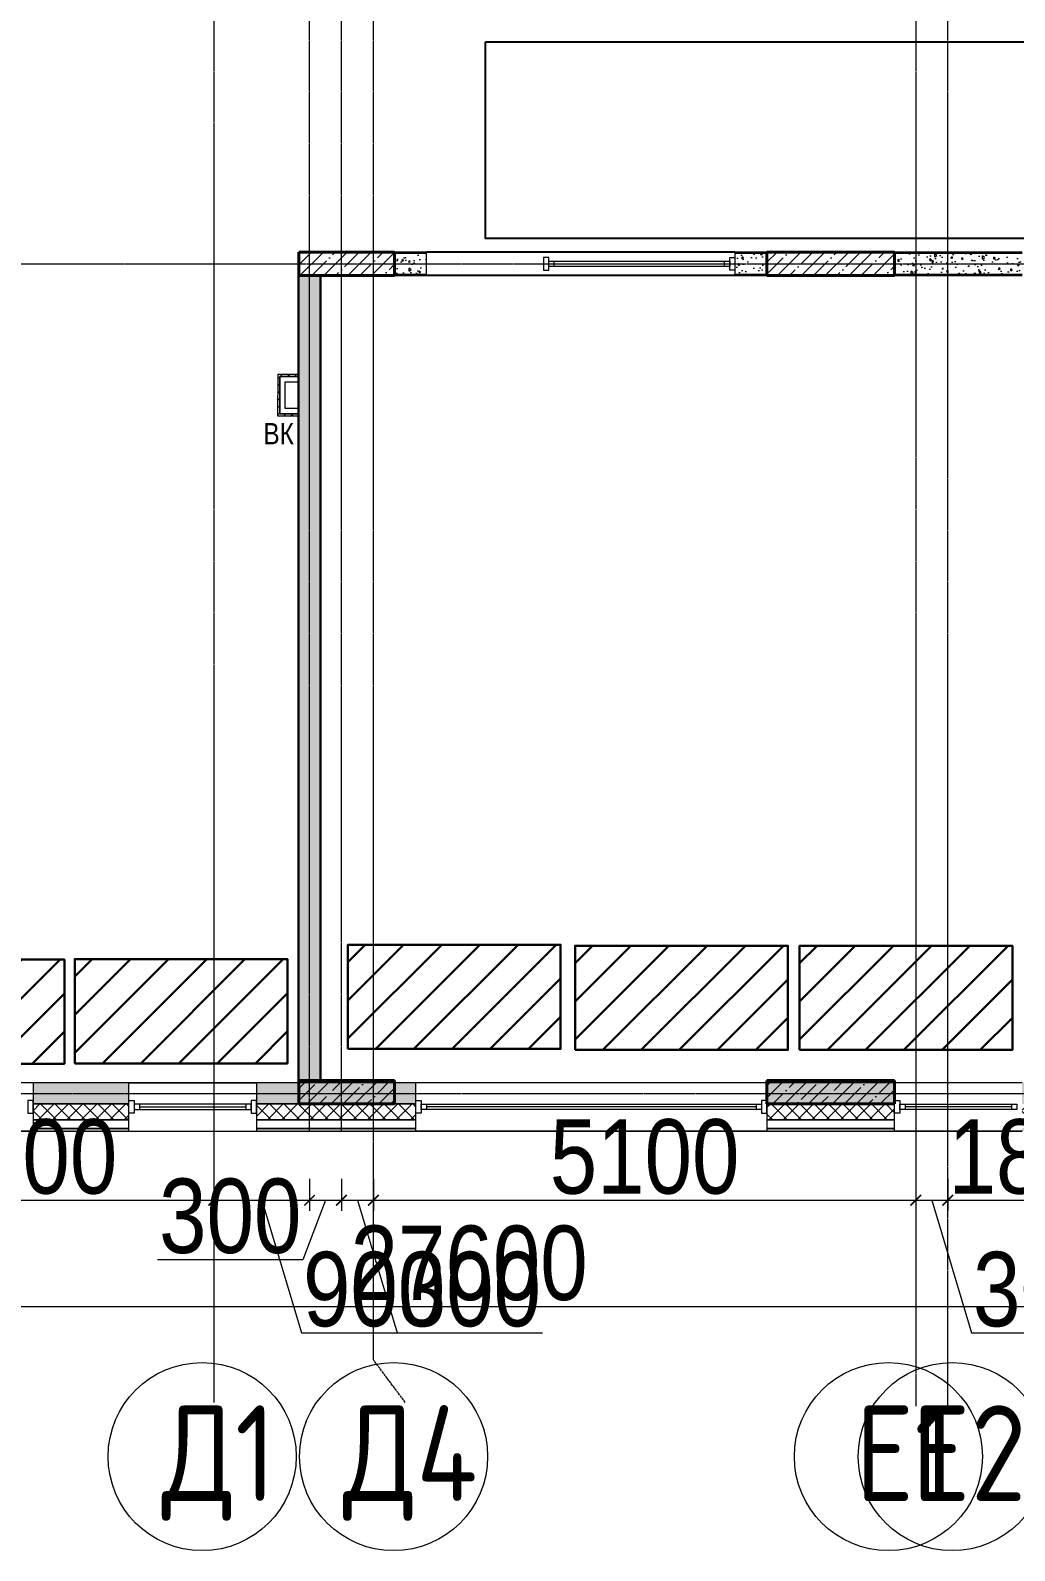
# Model space of a CAD drawing. Header units: millimetres. Extents: x -231292 to 573618, y -153144 to 564035.
# Drawn here: x 18558 to 27812, y -153144 to -138852 of the extents above; entities that cross this region are included whole.
import ezdxf
from ezdxf.enums import TextEntityAlignment as Align

# ---------------------------------------------------------------- set-up
doc = ezdxf.new("R2010")
doc.units = ezdxf.units.MM
doc.linetypes.add('CENTER2', pattern=[28.575, 19.05, -3.175, 3.175, -3.175])
doc.linetypes.add('HIDDEN2', pattern=[4.7625, 3.175, -1.5875])
doc.layers.get('0').update_dxf_attribs({"color": 250})
doc.layers.get('Defpoints').update_dxf_attribs({"color": 250})
for name, color, linetype, lineweight in [('10.3) строит. леса', 20, 'Continuous', 30), ('A-Wall_Материал_Газоблок_Контур', 250, 'Continuous', 0), ('АР_Колонны', 250, 'Continuous', 35), ('АР_Окна', 250, 'Continuous', 5), ('АР_Стены ГКЛ', 250, 'Continuous', 15), ('АР_Стены ЖБ', 250, 'Continuous', 35), ('АР_Стены ПЕНОблок', 250, 'Continuous', 20), ('АР_Тонкая', 250, 'Continuous', 5), ('АР_Утеплитель', 250, 'Continuous', 0), ('АР_Штриховка', 250, 'Continuous', 0), ('ВК_Шахты', 5, 'Continuous', 9), ('РД_Оси_100', 250, 'Continuous', 0), ('РД_Оси_размер', 250, 'Continuous', 0), ('РД_проем_инж перемыч_фахверк', 250, 'Continuous', 18)]:
    doc.layers.add(name, color=color, linetype=linetype, lineweight=lineweight)
doc.layers.add('РД_Витраж_вн', color=250, linetype='Continuous')
doc.layers.add('РД_Проем', color=250, linetype='Continuous', lineweight=0, plot=False)
doc.styles.add('style1', font='ARIALN.TTF')
doc.styles.add('ккк', font='isocpeur.ttf', dxfattribs={"width": 0.85, "oblique": 15})
doc.dimstyles.new('Dim100_ареал', dxfattribs={"dimscale": 100, "dimtxt": 2.5, "dimasz": 1, "dimexe": 1, "dimexo": 1, "dimgap": 0.5, "dimtad": 1, "dimzin": 12, "dimdsep": 46, "dimtxsty": 'style1', "dimblk": 'ARCHTICK', "dimcen": 1, "dimdle": 1, "dimclrd": 256, "dimclre": 256, "dimaunit": 1, "dimadec": 0, "dimazin": 3, "dimtfac": 1, "dimtmove": 1, "dimatfit": 3, "dimldrblk": 'OPEN30', "dimfxl": 2, "dimfxlon": 1, "dimtolj": 1, "dimtzin": 0, "dimlwd": 9, "dimlwe": 9, "dimarcsym": 0})
pattern_1 = [(45, (8883.46, -162345.28), (-112.2532, 112.2532), []), (45, (8995.71, -162345.28), (-112.2532, 112.2532), [198.4375, -39.6875, 0, -39.6875])]
pattern_2 = [(45, (8883.46, -162345.283), (-33.67596, 33.67596), [])]

# ---------------------------------------------------------------- blocks, each defined once
blk = doc.blocks.new('A-iden')
at = {"linetype": 'Continuous', "lineweight": 5}
blk.add_circle((-0.729, -4.063), 5.894, dxfattribs=at)
at = {"color": 0, "linetype": 'Continuous', "lineweight": 20, "style": 'ккк', "width": 0.85}
blk.add_attdef('ID', text='', height=6, dxfattribs=at).set_placement((0.314, -3.853), align=Align.MIDDLE_CENTER)
blk = doc.blocks.new('_ArchTick')
at = {"color": 0, "linetype": 'ByBlock', "const_width": 0.15}
blk.add_lwpolyline([(-0.5, -0.5), (0.5, 0.5)], dxfattribs=at)
blk = doc.blocks.new('*D157')
at = {"layer": 'Defpoints', "color": 0, "transparency": 16777216}
for p in [(1203453, 135908), (1207053, 135908), (1207053, 134908)]:
    blk.add_point(p, dxfattribs=at)
at = {"layer": 'РД_Оси_размер', "lineweight": 9, "transparency": 16777216}
for p, q in [((1203453, 135108), (1203453, 134808)), ((1207053, 135108), (1207053, 134808)), ((1203353, 134908), (1207153, 134908))]:
    blk.add_line(p, q, dxfattribs=at)
at = {"layer": 'РД_Оси_размер', "lineweight": 9, "transparency": 16777216, "xscale": 100, "yscale": 100, "zscale": 100, "rotation": 180}
blk.add_blockref('_ArchTick', (1203453, 134908), dxfattribs=at)
at = {"layer": 'РД_Оси_размер', "lineweight": 9, "transparency": 16777216, "xscale": 100, "yscale": 100, "zscale": 100}
blk.add_blockref('_ArchTick', (1207053, 134908), dxfattribs=at)
at = {"layer": 'РД_Оси_размер', "color": 0, "transparency": 16777216, "insert": (1205253, 135315), "char_height": 700, "attachment_point": 5, "style": 'style1'}
blk.add_mtext('\\A1;3600', dxfattribs=at)
blk = doc.blocks.new('_Open30')
at = {"color": 0, "linetype": 'ByBlock', "lineweight": -2}
for p, q in [((-1, 0.27), (0, 0)), ((0, 0), (-1, -0.27)), ((0, 0), (-1, 0))]:
    blk.add_line(p, q, dxfattribs=at)
blk = doc.blocks.new('*D158')
at = {"layer": 'Defpoints', "color": 0, "transparency": 16777216}
for p in [(1207053, 135908), (1207953, 135908), (1207953, 134908)]:
    blk.add_point(p, dxfattribs=at)
at = {"layer": 'РД_Оси_размер', "lineweight": 9, "transparency": 16777216}
for p, q in [((1207053, 135108), (1207053, 134808)), ((1207953, 135108), (1207953, 134808)), ((1206953, 134908), (1208053, 134908)), ((1207503, 134908), (1207877, 133661)), ((1207877, 133661), (1209243, 133661))]:
    blk.add_line(p, q, dxfattribs=at)
at = {"layer": 'РД_Оси_размер', "lineweight": 9, "transparency": 16777216, "xscale": 100, "yscale": 100, "zscale": 100, "rotation": 180}
blk.add_blockref('_ArchTick', (1207053, 134908), dxfattribs=at)
at = {"layer": 'РД_Оси_размер', "lineweight": 9, "transparency": 16777216, "xscale": 100, "yscale": 100, "zscale": 100}
blk.add_blockref('_ArchTick', (1207953, 134908), dxfattribs=at)
at = {"layer": 'РД_Оси_размер', "color": 0, "transparency": 16777216, "insert": (1208560, 134068), "char_height": 700, "attachment_point": 5, "style": 'style1'}
blk.add_mtext('\\A1;900', dxfattribs=at)
blk = doc.blocks.new('*D159')
at = {"layer": 'Defpoints', "color": 0, "transparency": 16777216}
for p in [(1207953, 135908), (1208253, 135908), (1208253, 134908)]:
    blk.add_point(p, dxfattribs=at)
at = {"layer": 'РД_Оси_размер', "lineweight": 9, "transparency": 16777216}
for p, q in [((1207953, 135108), (1207953, 134808)), ((1208253, 135108), (1208253, 134808)), ((1207853, 134908), (1208353, 134908)), ((1208103, 134908), (1207890, 134349)), ((1207890, 134349), (1206524, 134349))]:
    blk.add_line(p, q, dxfattribs=at)
at = {"layer": 'РД_Оси_размер', "lineweight": 9, "transparency": 16777216, "xscale": 100, "yscale": 100, "zscale": 100, "rotation": 180}
blk.add_blockref('_ArchTick', (1207953, 134908), dxfattribs=at)
at = {"layer": 'РД_Оси_размер', "lineweight": 9, "transparency": 16777216, "xscale": 100, "yscale": 100, "zscale": 100}
blk.add_blockref('_ArchTick', (1208253, 134908), dxfattribs=at)
at = {"layer": 'РД_Оси_размер', "color": 0, "transparency": 16777216, "insert": (1207207, 134757), "char_height": 700, "attachment_point": 5, "style": 'style1'}
blk.add_mtext('\\A1;300', dxfattribs=at)
blk = doc.blocks.new('*D160')
at = {"layer": 'Defpoints', "color": 0, "transparency": 16777216}
for p in [(1208253, 135908), (1208553, 135908), (1208553, 134908)]:
    blk.add_point(p, dxfattribs=at)
at = {"layer": 'РД_Оси_размер', "lineweight": 9, "transparency": 16777216}
for p, q in [((1208253, 135108), (1208253, 134808)), ((1208553, 135108), (1208553, 134808)), ((1208153, 134908), (1208653, 134908)), ((1208403, 134908), (1208777, 133661)), ((1208777, 133661), (1210143, 133661))]:
    blk.add_line(p, q, dxfattribs=at)
at = {"layer": 'РД_Оси_размер', "lineweight": 9, "transparency": 16777216, "xscale": 100, "yscale": 100, "zscale": 100, "rotation": 180}
blk.add_blockref('_ArchTick', (1208253, 134908), dxfattribs=at)
at = {"layer": 'РД_Оси_размер', "lineweight": 9, "transparency": 16777216, "xscale": 100, "yscale": 100, "zscale": 100}
blk.add_blockref('_ArchTick', (1208553, 134908), dxfattribs=at)
at = {"layer": 'РД_Оси_размер', "color": 0, "transparency": 16777216, "insert": (1209460, 134068), "char_height": 700, "attachment_point": 5, "style": 'style1'}
blk.add_mtext('\\A1;300', dxfattribs=at)
blk = doc.blocks.new('*D161')
at = {"layer": 'Defpoints', "color": 0, "transparency": 16777216}
for p in [(1208553, 135908), (1213653, 135908), (1213653, 134908)]:
    blk.add_point(p, dxfattribs=at)
at = {"layer": 'РД_Оси_размер', "lineweight": 9, "transparency": 16777216}
for p, q in [((1208553, 135108), (1208553, 134808)), ((1213653, 135108), (1213653, 134808)), ((1208453, 134908), (1213753, 134908))]:
    blk.add_line(p, q, dxfattribs=at)
at = {"layer": 'РД_Оси_размер', "lineweight": 9, "transparency": 16777216, "xscale": 100, "yscale": 100, "zscale": 100, "rotation": 180}
blk.add_blockref('_ArchTick', (1208553, 134908), dxfattribs=at)
at = {"layer": 'РД_Оси_размер', "lineweight": 9, "transparency": 16777216, "xscale": 100, "yscale": 100, "zscale": 100}
blk.add_blockref('_ArchTick', (1213653, 134908), dxfattribs=at)
at = {"layer": 'РД_Оси_размер', "color": 0, "transparency": 16777216, "insert": (1211103, 135315), "char_height": 700, "attachment_point": 5, "style": 'style1'}
blk.add_mtext('\\A1;5100', dxfattribs=at)
blk = doc.blocks.new('*D162')
at = {"layer": 'Defpoints', "color": 0, "transparency": 16777216}
for p in [(1213653, 135908), (1213953, 135908), (1213953, 134908)]:
    blk.add_point(p, dxfattribs=at)
at = {"layer": 'РД_Оси_размер', "lineweight": 9, "transparency": 16777216}
for p, q in [((1213653, 135108), (1213653, 134808)), ((1213953, 135108), (1213953, 134808)), ((1213553, 134908), (1214053, 134908)), ((1213803, 134908), (1214177, 133661)), ((1214177, 133661), (1215543, 133661))]:
    blk.add_line(p, q, dxfattribs=at)
at = {"layer": 'РД_Оси_размер', "lineweight": 9, "transparency": 16777216, "xscale": 100, "yscale": 100, "zscale": 100, "rotation": 180}
blk.add_blockref('_ArchTick', (1213653, 134908), dxfattribs=at)
at = {"layer": 'РД_Оси_размер', "lineweight": 9, "transparency": 16777216, "xscale": 100, "yscale": 100, "zscale": 100}
blk.add_blockref('_ArchTick', (1213953, 134908), dxfattribs=at)
at = {"layer": 'РД_Оси_размер', "color": 0, "transparency": 16777216, "insert": (1214860, 134068), "char_height": 700, "attachment_point": 5, "style": 'style1'}
blk.add_mtext('\\A1;300', dxfattribs=at)
blk = doc.blocks.new('*D163')
at = {"layer": 'Defpoints', "color": 0, "transparency": 16777216}
for p in [(1213953, 135908), (1215753, 135908), (1215753, 134908)]:
    blk.add_point(p, dxfattribs=at)
at = {"layer": 'РД_Оси_размер', "lineweight": 9, "transparency": 16777216}
for p, q in [((1213953, 135108), (1213953, 134808)), ((1215753, 135108), (1215753, 134808)), ((1213853, 134908), (1215853, 134908))]:
    blk.add_line(p, q, dxfattribs=at)
at = {"layer": 'РД_Оси_размер', "lineweight": 9, "transparency": 16777216, "xscale": 100, "yscale": 100, "zscale": 100, "rotation": 180}
blk.add_blockref('_ArchTick', (1213953, 134908), dxfattribs=at)
at = {"layer": 'РД_Оси_размер', "lineweight": 9, "transparency": 16777216, "xscale": 100, "yscale": 100, "zscale": 100}
blk.add_blockref('_ArchTick', (1215753, 134908), dxfattribs=at)
at = {"layer": 'РД_Оси_размер', "color": 0, "transparency": 16777216, "insert": (1214853, 135315), "char_height": 700, "attachment_point": 5, "style": 'style1'}
blk.add_mtext('\\A1;1800', dxfattribs=at)
blk = doc.blocks.new('*D205')
at = {"layer": 'Defpoints', "color": 0, "transparency": 16777216}
for p in [(1195653, 135908), (1223253, 135908), (1223253, 133908)]:
    blk.add_point(p, dxfattribs=at)
at = {"layer": 'РД_Оси_размер', "lineweight": 9, "transparency": 16777216}
for p, q in [((1195653, 134108), (1195653, 133808)), ((1223253, 134108), (1223253, 133808)), ((1195553, 133908), (1223353, 133908))]:
    blk.add_line(p, q, dxfattribs=at)
at = {"layer": 'РД_Оси_размер', "lineweight": 9, "transparency": 16777216, "xscale": 100, "yscale": 100, "zscale": 100, "rotation": 180}
blk.add_blockref('_ArchTick', (1195653, 133908), dxfattribs=at)
at = {"layer": 'РД_Оси_размер', "lineweight": 9, "transparency": 16777216, "xscale": 100, "yscale": 100, "zscale": 100}
blk.add_blockref('_ArchTick', (1223253, 133908), dxfattribs=at)
at = {"layer": 'РД_Оси_размер', "color": 0, "transparency": 16777216, "insert": (1209453, 134315), "char_height": 700, "attachment_point": 5, "style": 'style1'}
blk.add_mtext('\\A1;27600', dxfattribs=at)
blk = doc.blocks.new('оси_рен')
at = {"layer": 'РД_Оси_100', "color": 251, "linetype": 'CENTER2', "true_color": 0x636466}
for p, q in [((1189697.958, 143713.25), (1225207.916, 143713.25)), ((1189697.958, 135913.25), (1225207.916, 135913.25))]:
    blk.add_line(p, q, dxfattribs=at)
for points in [[(1207052.916, 223268.25), (1207052.916, 135558.25)], [(1207952.916, 135558.25), (1207952.916, 223268.25)], [(1208252.916, 135558.25), (1208252.916, 223268.25)], [(1208552.916, 135558.25), (1208552.916, 223268.25)], [(1213652.916, 223268.25), (1213652.916, 135558.25)], [(1213952.916, 135558.25), (1213952.916, 223268.25)], [(1207052.916, 138964.071), (1207052.916, 133007.755)], [(1208852.916, 133007.755), (1208552.916, 133407.755), (1208552.916, 138964.071)], [(1213652.916, 138964.071), (1213652.916, 132968.663)], [(1213952.916, 132966.444), (1213952.916, 138964.071)]]:
    blk.add_lwpolyline(points, dxfattribs=at)
at = {"layer": 'РД_Оси_100', "color": 251, "true_color": 0x636466, "xscale": 150, "yscale": 150, "zscale": 100}
for p, values in [((1207052.182, 133107.755), {'ID': 'Д1'}), ((1208852.182, 133107.755), {'ID': 'Д4'}), ((1213504.837, 133107.755), {'ID': 'Е1'}), ((1214104.837, 133107.755), {'ID': 'Е2'})]:
    blk.add_blockref('A-iden', p, dxfattribs=at).add_auto_attribs(values)
at = {"layer": 'РД_Оси_размер', "color": 251, "true_color": 0x636466}
for base, p1, p2, picture, middle in [((1223252.916, 133907.755), (1195652.916, 135907.755), (1223252.916, 135907.755), '*D205', (1209452.916, 134315.156)), ((1207052.916, 134907.755), (1203452.916, 135907.755), (1207052.916, 135907.755), '*D157', (1205252.916, 135315.156)), ((1207952.916, 134907.755), (1207052.916, 135907.755), (1207952.916, 135907.755), '*D158', (1207927.076, 134067.952)), ((1208552.916, 134907.755), (1208252.916, 135907.755), (1208552.916, 135907.755), '*D160', (1208827.076, 134067.952)), ((1213652.916, 134907.755), (1208552.916, 135907.755), (1213652.916, 135907.755), '*D161', (1211102.916, 135315.156)), ((1213952.916, 134907.755), (1213652.916, 135907.755), (1213952.916, 135907.755), '*D162', (1214227.076, 134067.952)), ((1215752.916, 134907.755), (1213952.916, 135907.755), (1215752.916, 135907.755), '*D163', (1214852.916, 135315.156))]:
    dim = blk.add_linear_dim(base=base, p1=p1, p2=p2, dimstyle='Dim100_ареал', override={"dimtxt": 7}, dxfattribs=at)
    dim.commit()
    dim.dimension.update_dxf_attribs({"geometry": picture, "text_midpoint": middle})
dim = blk.add_linear_dim(base=(1208252.916, 134907.755), p1=(1207952.916, 135907.755), p2=(1208252.916, 135907.755), dimstyle='Dim100_ареал', override={"dimtxt": 7}, dxfattribs=at)
dim.commit()
dim.dimension.update_dxf_attribs({"geometry": '*D159', "text_midpoint": (1207839.511, 134349.46), "dimtype": 160})

msp = doc.modelspace()

# ---------------------------------------------------------------- hatches: boundary and pattern name
at = {"layer": '10.3) строит. леса'}
h = msp.add_hatch(dxfattribs=at)
h.set_pattern_fill('ANSI31', color=256, scale=80)
h.set_pattern_definition([(45, (21984.1, -2409.72), (-179.60512, 179.60512), [])])
h.paths.add_polyline_path([(21543.881, -148428.22), (23543.881, -148428.22), (23543.881, -147448.22), (21543.881, -147448.22)])
h = msp.add_hatch(dxfattribs=at)
h.set_pattern_fill('ANSI31', color=256, scale=80)
h.set_pattern_definition([(45, (24120.8, -2419.13), (-179.60512, 179.60512), [])])
h.paths.add_polyline_path([(23680.566, -148437.626), (25680.566, -148437.626), (25680.566, -147457.626), (23680.566, -147457.626)])
h = msp.add_hatch(dxfattribs=at)
h.set_pattern_fill('ANSI31', color=256, scale=80)
h.set_pattern_definition([(45, (26231.7, -2419.13), (-179.60512, 179.60512), [])])
h.paths.add_polyline_path([(25791.462, -148437.626), (27791.462, -148437.626), (27791.462, -147457.626), (25791.462, -147457.626)])
h = msp.add_hatch(dxfattribs=at)
h.set_pattern_fill('ANSI31', color=256, scale=80)
h.set_pattern_definition([(45, (17318.1, -2548.68), (-179.60512, 179.60512), [])])
h.paths.add_polyline_path([(16877.868, -148567.179), (18877.868, -148567.179), (18877.868, -147587.179), (16877.868, -147587.179)])
h = msp.add_hatch(dxfattribs=at)
h.set_pattern_fill('ANSI31', color=256, scale=80)
h.set_pattern_definition([(45, (19415.77, -2544.92), (-179.60512, 179.60512), [])])
h.paths.add_polyline_path([(18975.543, -148563.419), (20975.543, -148563.419), (20975.543, -147583.419), (18975.543, -147583.419)])
at = {"layer": 'АР_Стены ГКЛ', "linetype": 'Continuous', "lineweight": 0, "true_color": 0x000000}
h = msp.add_hatch(dxfattribs=at)
h.set_pattern_fill('ANSI31', color=18, scale=15, style=0)
h.set_pattern_definition(pattern_2)
h.paths.add_polyline_path([(20882.72, -142475.283), (20902.766, -142455.283), (20903.573, -142105.261), (20883.619, -142085.252)], flags=0)
h = msp.add_hatch(dxfattribs=at)
h.set_pattern_fill('ANSI31', color=18, scale=15, angle=-360, style=0)
h.set_pattern_definition([(45, (8883.46, -162345.283), (-33.67596, 33.67596), [])])
h.paths.add_polyline_path([(20883.619, -142085.252), (20903.573, -142105.261), (21083.48, -142105.34), (21083.489, -142085.34)], flags=0)
h = msp.add_hatch(dxfattribs=at)
h.set_pattern_fill('ANSI31', color=18, scale=15, angle=360, style=0)
h.set_pattern_definition(pattern_2)
h.paths.add_polyline_path([(21083.458, -142475.283), (21083.458, -142455.283), (20902.766, -142455.283), (20882.72, -142475.283)], flags=0)
at = {"layer": 'АР_Штриховка', "linetype": 'Continuous', "lineweight": 5, "true_color": 0x000000}
h = msp.add_hatch(dxfattribs=at)
h.set_pattern_fill('ANSI35', color=18, scale=25, style=0)
h.set_pattern_definition(pattern_1)
h.paths.add_polyline_path([(21983.458, -141155.283), (21983.458, -140935.283), (21083.458, -140935.283), (21083.458, -141155.283)], flags=0)
at = {"layer": 'АР_Штриховка', "linetype": 'Continuous', "lineweight": 0, "true_color": 0x000000}
h = msp.add_hatch(dxfattribs=at)
h.set_pattern_fill('AR-CONC', color=18, angle=45, style=0)
h.set_pattern_definition([(95, (8883.46, -162345.28), (140.09465, 117.5534), [19.05, -209.55]), (40, (8883.46, -162345.28), (-160.0185, 110.1767), [15.24, -167.6406]), (145.45144, (8895.13, -162335.49), (-19.9238, 227.7301), [16.19, -178.0902]), (91.1842, (8847.54, -162309.36), (221.4102, 161.9534), [28.575, -314.325]), (141.6356, (8866, -162295.87), (-7.0866, 342.8268), [24.285, -267.1356]), (36.1842, (8847.54, -162309.36), (-7.0866, 342.8268), [22.86, -251.4597]), (66, (8874.48, -162300.38), (179.52, 34.89515), [19.05, -209.55]), (11, (8874.48, -162300.38), (-86.5399, 173.9412), [15.24, -167.64]), (116.45144, (8889.44, -162297.47), (92.98, 208.8363), [16.19, -178.09]), (82.5, (8883.46, -162345.28), (-57.60547, 61.97341), [0, -165.608, 0, -170.18, 0, -168.275]), (52.5, (8883.46, -162345.28), (-23.58973, 118.087), [0, -97.028, 0, -161.798, 0, -64.135]), (12.5, (8843.406, -162385.335), (99.92786, 91.8262), [0, -63.5, 0, -198.12, 0, -262.89]), (2.5, (8825.45, -162403.3), (86.7639, 122.7224), [0, -82.55, 0, -131.572, 0, -186.69])])
h.paths.add_polyline_path([(21983.458, -140945.283), (21983.458, -141145.283), (22283.458, -141145.283), (22283.458, -140945.283)], flags=0)
h.paths.add_polyline_path([(25183.458, -140945.283), (25183.458, -141145.283), (25483.458, -141145.283), (25483.458, -140945.283)], flags=0)
at = {"layer": 'АР_Штриховка', "linetype": 'Continuous', "lineweight": 5, "true_color": 0x000000}
h = msp.add_hatch(dxfattribs=at)
h.set_pattern_fill('ANSI35', color=18, scale=25, style=0)
h.set_pattern_definition(pattern_1)
h.paths.add_polyline_path([(26683.458, -141155.283), (26683.458, -140935.283), (25483.458, -140935.283), (25483.458, -141155.283)], flags=0)
at = {"layer": 'АР_Штриховка', "linetype": 'Continuous', "lineweight": 0, "true_color": 0x000000}
h = msp.add_hatch(dxfattribs=at)
h.set_pattern_fill('AR-CONC', color=18, angle=45, style=0)
h.set_pattern_definition([(95, (8883.46, -162345.28), (140.09465, 117.5534), [19.05, -209.55]), (40, (8883.46, -162345.28), (-160.0185, 110.1767), [15.24, -167.6406]), (145.45144, (8895.13, -162335.49), (-19.9238, 227.7301), [16.19, -178.0902]), (91.1842, (8847.54, -162309.36), (221.4102, 161.9534), [28.575, -314.325]), (141.6356, (8866, -162295.87), (-7.0866, 342.8268), [24.285, -267.1356]), (36.1842, (8847.54, -162309.36), (-7.0866, 342.8268), [22.86, -251.4597]), (66, (8874.48, -162300.38), (179.52, 34.89515), [19.05, -209.55]), (11, (8874.48, -162300.38), (-86.5399, 173.9412), [15.24, -167.64]), (116.45144, (8889.44, -162297.47), (92.98, 208.8363), [16.19, -178.0899]), (82.5, (8883.46, -162345.28), (-57.60547, 61.97341), [0, -165.608, 0, -170.18, 0, -168.275]), (52.5, (8883.46, -162345.28), (-23.58973, 118.087), [0, -97.028, 0, -161.798, 0, -64.135]), (12.5, (8843.406, -162385.335), (99.92786, 91.8262), [0, -63.5, 0, -198.12, 0, -262.89]), (2.5, (8825.45, -162403.3), (86.7639, 122.7224), [0, -82.55, 0, -131.572, 0, -186.69])])
h.paths.add_polyline_path([(26683.458, -140945.283), (26683.458, -141145.283), (27883.458, -141145.283), (27883.458, -140945.283)], flags=0)
h = msp.add_hatch(dxfattribs=at)
h.set_pattern_fill('AR-CONC', color=18, angle=45, style=0)
h.set_pattern_definition([(95, (8883.46, -162345.28), (140.09465, 117.5534), [19.05, -209.55]), (40, (8883.46, -162345.28), (-160.0185, 110.1767), [15.24, -167.6406]), (145.45144, (8895.13, -162335.49), (-19.9238, 227.7301), [16.19, -178.0902]), (91.1842, (8847.54, -162309.36), (221.4102, 161.9534), [28.575, -314.325]), (141.6356, (8866, -162295.87), (-7.0866, 342.8268), [24.285, -267.1356]), (36.1842, (8847.54, -162309.36), (-7.0866, 342.8268), [22.86, -251.4597]), (66, (8874.48, -162300.38), (179.52, 34.89515), [19.05, -209.55]), (11, (8874.48, -162300.38), (-86.5399, 173.9412), [15.24, -167.64]), (116.45145, (8889.44, -162297.47), (92.98, 208.8363), [16.19, -178.09]), (82.5, (8883.46, -162345.28), (-57.60547, 61.97341), [0, -165.608, 0, -170.18, 0, -168.275]), (52.5, (8883.46, -162345.28), (-23.58973, 118.087), [0, -97.028, 0, -161.798, 0, -64.135]), (12.5, (8843.406, -162385.335), (99.92786, 91.8262), [0, -63.5, 0, -198.12, 0, -262.89]), (2.5, (8825.45, -162403.3), (86.7639, 122.7224), [0, -82.55, 0, -131.572, 0, -186.69])])
h.paths.add_polyline_path([(21083.458, -148725.283), (21283.458, -148725.283), (21283.458, -141155.283), (21083.458, -141155.283)], flags=0)
h = msp.add_hatch(dxfattribs=at)
h.set_pattern_fill('AR-CONC', color=18, angle=-360, style=0)
h.set_pattern_definition([(50, (8883.46, -162345.28), (182.1847, -15.9391), [19.05, -209.55]), (355, (8883.46, -162345.28), (-35.2434, 191.0568), [15.24, -167.6406]), (100.45144, (8898.64, -162346.61), (146.9412, 175.1178), [16.19, -178.0902]), (46.1842, (8883.46, -162294.48), (271.079, -42.0423), [28.575, -314.325]), (96.6356, (8906.05, -162297.99), (237.4041, 247.4261), [24.285, -267.1356]), (351.1842, (8883.46, -162294.48), (237.4041, 247.426), [22.86, -251.4597]), (21, (8908.86, -162307.18), (151.6144, -102.2652), [19.05, -209.55]), (326, (8908.86, -162307.18), (61.802, 184.188), [15.24, -167.64]), (71.45144, (8921.5, -162315.7), (213.4164, 81.9228), [16.19, -178.0899]), (37.5, (8883.46, -162345.28), (3.0886, 84.55504), [0, -165.608, 0, -170.18, 0, -168.275]), (7.5, (8883.46, -162345.28), (66.81966, 100.18057), [0, -97.028, 0, -161.798, 0, -64.135]), (327.5, (8826.816, -162345.28), (135.5906, -5.72874), [0, -63.5, 0, -198.12, 0, -262.89]), (317.5, (8801.42, -162345.28), (148.1292, 25.4265), [0, -82.55, 0, -131.572, 0, -186.69])])
h.paths.add_polyline_path([(35683.458, -148945.283), (35683.458, -148745.283), (35083.458, -148745.283), (35083.458, -148945.283)], flags=0)
h.paths.add_polyline_path([(32983.458, -148945.283), (32983.458, -148745.283), (32083.457, -148745.283), (32083.457, -148945.283)], flags=0)
h.paths.add_polyline_path([(28783.457, -148945.283), (28783.457, -148745.283), (27883.458, -148745.283), (27883.458, -148945.283)], flags=0)
h.paths.add_polyline_path([(26683.458, -148945.283), (26683.458, -148745.283), (25483.458, -148745.283), (25483.458, -148945.283)], flags=0)
h.paths.add_polyline_path([(22183.458, -148945.283), (22183.458, -148745.283), (20683.458, -148745.283), (20683.458, -148945.283)], flags=0)
h.paths.add_polyline_path([(19483.458, -148945.283), (19483.458, -148745.283), (18583.458, -148745.283), (18583.458, -148945.283)], flags=0)
h.paths.add_polyline_path([(17083.458, -148945.283), (17083.458, -148745.283), (16783.458, -148745.283), (16783.458, -148945.283)], flags=0)
at = {"layer": 'АР_Штриховка', "linetype": 'Continuous', "lineweight": 5, "true_color": 0x000000}
h = msp.add_hatch(dxfattribs=at)
h.set_pattern_fill('ANSI35', color=18, scale=25, style=0)
h.set_pattern_definition(pattern_1)
h.paths.add_polyline_path([(21983.458, -148945.283), (21983.458, -148725.283), (21083.458, -148725.283), (21083.458, -148945.283)], flags=0)
h = msp.add_hatch(dxfattribs=at)
h.set_pattern_fill('ANSI35', color=18, scale=25, style=0)
h.set_pattern_definition(pattern_1)
h.paths.add_polyline_path([(26683.458, -148945.283), (26683.458, -148725.283), (25483.458, -148725.283), (25483.458, -148945.283)], flags=0)
at = {"layer": 'АР_Штриховка', "linetype": 'Continuous', "lineweight": 0, "true_color": 0x000000}
h = msp.add_hatch(dxfattribs=at)
h.set_pattern_fill('ANSI37', color=18, scale=30, angle=-360, style=0)
h.set_pattern_definition([(45, (8883.46, -162345.28), (-67.35192, 67.35192), []), (135, (8883.46, -162345.28), (-67.35192, -67.35192), [])])
h.paths.add_polyline_path([(35683.458, -149095.283), (35683.458, -148945.283), (35083.458, -148945.283), (35083.458, -149095.283)], flags=0)
h.paths.add_polyline_path([(32983.458, -149095.283), (32983.458, -148945.283), (32083.457, -148945.283), (32083.457, -149095.283)], flags=0)
h.paths.add_polyline_path([(28783.457, -149095.283), (28783.457, -148945.283), (27883.458, -148945.283), (27883.458, -149095.283)], flags=0)
h.paths.add_polyline_path([(26683.458, -149095.283), (26683.458, -148945.283), (25483.458, -148945.283), (25483.458, -149095.283)], flags=0)
h.paths.add_polyline_path([(22183.458, -149095.283), (22183.458, -148945.283), (20683.458, -148945.283), (20683.458, -149095.283)], flags=0)
h.paths.add_polyline_path([(19483.458, -149095.283), (19483.458, -148945.283), (18583.458, -148945.283), (18583.458, -149095.283)], flags=0)
h.paths.add_polyline_path([(17083.458, -149095.283), (17083.458, -148945.283), (16783.458, -148945.283), (16783.458, -149095.283)], flags=0)
h = msp.add_hatch(dxfattribs=at)
h.set_pattern_fill('_U', color=18, angle=-360, style=0, pattern_type=0)
h.set_pattern_definition([(360, (8883.458, -162345.2828), (4e-16, 1), [])])
h.paths.add_polyline_path([(35683.458, -149200.283), (35683.458, -149175.283), (35083.458, -149175.283), (35083.458, -149200.283)], flags=0)
h.paths.add_polyline_path([(32983.458, -149200.283), (32983.458, -149175.283), (32083.457, -149175.283), (32083.457, -149200.283)], flags=0)
h.paths.add_polyline_path([(28783.457, -149200.283), (28783.457, -149175.283), (27883.458, -149175.283), (27883.458, -149200.283)], flags=0)
h.paths.add_polyline_path([(26683.458, -149200.283), (26683.458, -149175.283), (25483.458, -149175.283), (25483.458, -149200.283)], flags=0)
h.paths.add_polyline_path([(22183.458, -149200.283), (22183.458, -149175.283), (20683.458, -149175.283), (20683.458, -149200.283)], flags=0)
h.paths.add_polyline_path([(19483.458, -149200.283), (19483.458, -149175.283), (18583.458, -149175.283), (18583.458, -149200.283)], flags=0)
h.paths.add_polyline_path([(17083.458, -149200.283), (17083.458, -149175.283), (16783.458, -149175.283), (16783.458, -149200.283)], flags=0)

# ---------------------------------------------------------------- linework, layer by layer
msp.add_lwpolyline([(22836.512, -138958.288), (30613.798, -138958.288), (30613.798, -140809.203), (22836.512, -140809.203)], close=True)
at = {"layer": '10.3) строит. леса'}
for points in [[(21543.881, -148428.22), (23543.881, -148428.22), (23543.881, -147448.22), (21543.881, -147448.22)], [(23680.566, -148437.626), (25680.566, -148437.626), (25680.566, -147457.626), (23680.566, -147457.626)], [(25791.462, -148437.626), (27791.462, -148437.626), (27791.462, -147457.626), (25791.462, -147457.626)], [(16877.868, -148567.179), (18877.868, -148567.179), (18877.868, -147587.179), (16877.868, -147587.179)], [(18975.543, -148563.419), (20975.543, -148563.419), (20975.543, -147583.419), (18975.543, -147583.419)]]:
    msp.add_lwpolyline(points, close=True, dxfattribs=at)
at = {"layer": 'A-Wall_Материал_Газоблок_Контур', "color": 18, "linetype": 'Continuous', "lineweight": 0, "true_color": 0x000000}
for p, q in [((18583.458, -148745.283), (17083.458, -148745.283)), ((20683.458, -148745.283), (19483.458, -148745.283)), ((25483.458, -148745.283), (22183.458, -148745.283)), ((27883.458, -148745.283), (26683.458, -148745.283)), ((17083.458, -149200.283), (18583.458, -149200.283)), ((19483.458, -149200.283), (20683.458, -149200.283)), ((22183.458, -149200.283), (25483.458, -149200.283)), ((26683.458, -149200.283), (27883.458, -149200.283))]:
    msp.add_line(p, q, dxfattribs=at)
at = {"layer": 'АР_Колонны', "color": 18, "linetype": 'HIDDEN2', "lineweight": 25, "true_color": 0x000000}
for p, q in [((21083.458, -140935.283), (21983.458, -140935.283)), ((21083.458, -141155.283), (21083.458, -140935.283)), ((21983.458, -140935.283), (21983.458, -141155.283)), ((25483.458, -140935.283), (26683.458, -140935.283)), ((25483.458, -141155.283), (25483.458, -140935.283)), ((26683.458, -140935.283), (26683.458, -141155.283)), ((21983.458, -141155.283), (21083.458, -141155.283)), ((26683.458, -141155.283), (25483.458, -141155.283)), ((21083.458, -148725.283), (21983.458, -148725.283)), ((21083.458, -148945.283), (21083.458, -148725.283)), ((21983.458, -148725.283), (21983.458, -148945.283)), ((25483.458, -148725.283), (26683.458, -148725.283)), ((25483.458, -148945.283), (25483.458, -148725.283)), ((26683.458, -148725.283), (26683.458, -148945.283)), ((21983.458, -148945.283), (21083.458, -148945.283)), ((26683.458, -148945.283), (25483.458, -148945.283))]:
    msp.add_line(p, q, dxfattribs=at)
at = {"layer": 'АР_Колонны', "color": 18, "linetype": 'Continuous', "lineweight": 30, "true_color": 0x000000}
for p, q in [((21083.458, -140935.283), (21083.458, -141155.283)), ((21983.458, -140935.283), (21083.458, -140935.283)), ((21983.458, -141155.283), (21983.458, -140935.283)), ((25483.458, -140935.283), (25483.458, -141155.283)), ((26683.458, -140935.283), (25483.458, -140935.283)), ((26683.458, -141155.283), (26683.458, -140935.283)), ((21083.458, -141155.283), (21983.458, -141155.283)), ((25483.458, -141155.283), (26683.458, -141155.283)), ((21083.458, -148725.283), (21083.458, -148945.283)), ((21983.458, -148725.283), (21083.458, -148725.283)), ((21983.458, -148945.283), (21983.458, -148725.283)), ((25483.458, -148725.283), (25483.458, -148945.283)), ((26683.458, -148725.283), (25483.458, -148725.283)), ((26683.458, -148945.283), (26683.458, -148725.283)), ((21083.458, -148945.283), (21983.458, -148945.283)), ((25483.458, -148945.283), (26683.458, -148945.283))]:
    msp.add_line(p, q, dxfattribs=at)
at = {"layer": 'АР_Окна', "color": 18, "linetype": 'Continuous', "lineweight": 5, "true_color": 0x000000}
for p, q in [((23383.458, -140935.283), (25183.458, -140935.283)), ((23483.458, -141070.283), (23483.458, -141020.283)), ((23483.458, -141045.283), (25083.458, -141045.283)), ((25083.458, -141070.283), (25083.458, -141020.283)), ((23383.458, -141155.283), (25183.458, -141155.283)), ((18583.458, -148745.283), (17083.458, -148745.283)), ((19483.458, -148745.283), (20683.458, -148745.283)), ((25483.458, -148745.283), (22183.458, -148745.283)), ((27883.458, -148745.283), (26683.458, -148745.283)), ((19583.458, -148947.783), (19583.458, -148997.783)), ((19583.458, -148972.783), (20583.458, -148972.783)), ((20583.458, -148947.783), (20583.458, -148997.783)), ((22283.458, -148947.783), (22283.458, -148997.783)), ((25383.458, -148972.783), (22283.458, -148972.783)), ((25383.458, -148947.783), (25383.458, -148997.783)), ((26783.458, -148947.783), (26783.458, -148997.783)), ((27783.458, -148972.783), (26783.458, -148972.783)), ((27783.458, -148947.783), (27783.458, -148997.783)), ((18583.458, -149200.283), (17083.458, -149200.283)), ((19483.458, -149200.283), (20683.458, -149200.283)), ((25483.458, -149200.283), (22183.458, -149200.283)), ((27883.458, -149200.283), (26683.458, -149200.283))]:
    msp.add_line(p, q, dxfattribs=at)
for points in [[(23433.458, -140985.283), (23383.458, -140985.283), (23383.458, -141105.283), (23433.458, -141105.283)], [(23433.458, -141070.283), (23433.458, -141020.283), (25133.458, -141020.283), (25133.458, -141070.283)], [(25133.458, -140985.283), (25183.458, -140985.283), (25183.458, -141105.283), (25133.458, -141105.283)], [(18533.458, -149032.783), (18583.458, -149032.783), (18583.458, -148912.783), (18533.458, -148912.783)], [(19533.458, -149032.783), (19483.458, -149032.783), (19483.458, -148912.783), (19533.458, -148912.783)], [(20633.458, -149032.783), (20683.458, -149032.783), (20683.458, -148912.783), (20633.458, -148912.783)], [(22233.458, -149032.783), (22183.458, -149032.783), (22183.458, -148912.783), (22233.458, -148912.783)], [(25433.458, -149032.783), (25483.458, -149032.783), (25483.458, -148912.783), (25433.458, -148912.783)], [(26733.458, -149032.783), (26683.458, -149032.783), (26683.458, -148912.783), (26733.458, -148912.783)], [(19533.458, -148947.783), (19533.458, -148997.783), (20633.458, -148997.783), (20633.458, -148947.783)], [(25433.458, -148947.783), (25433.458, -148997.783), (22233.458, -148997.783), (22233.458, -148947.783)], [(27833.458, -148947.783), (27833.458, -148997.783), (26733.458, -148997.783), (26733.458, -148947.783)]]:
    msp.add_lwpolyline(points, close=True, dxfattribs=at)
at = {"layer": 'АР_Стены ГКЛ', "color": 18, "linetype": 'Continuous', "lineweight": 5, "true_color": 0x000000}
for p, q in [((26553.498, -141155.265), (26533.498, -141155.258)), ((26603.498, -141155.283), (26553.498, -141155.265)), ((26953.458, -141145.283), (26903.458, -141145.283)), ((26973.458, -141145.283), (26953.458, -141145.283)), ((20883.619, -142085.252), (20882.72, -142475.283)), ((21083.489, -142085.34), (20883.619, -142085.252)), ((20903.573, -142105.261), (20902.766, -142455.283)), ((20902.766, -142455.283), (20903.573, -142105.261)), ((21083.48, -142105.34), (20903.573, -142105.261)), ((20903.573, -142105.261), (21083.48, -142105.34)), ((20952.882, -142405.283), (20953.458, -142155.283)), ((20953.458, -142155.283), (21083.458, -142155.34)), ((21083.458, -142155.34), (21083.48, -142105.34)), ((21083.48, -142105.34), (21083.489, -142085.34)), ((20882.72, -142475.283), (21083.458, -142475.283)), ((20902.766, -142455.283), (21083.458, -142455.283)), ((21083.458, -142455.283), (20902.766, -142455.283)), ((21083.458, -142405.283), (20952.882, -142405.283)), ((21083.458, -142455.283), (21083.458, -142405.283)), ((21083.458, -142475.283), (21083.458, -142455.283))]:
    msp.add_line(p, q, dxfattribs=at)
at = {"layer": 'АР_Стены ЖБ', "color": 18, "linetype": 'Continuous', "lineweight": 40, "true_color": 0x000000}
for p, q in [((21983.458, -140935.283), (21083.458, -140935.283)), ((21083.458, -140935.283), (21083.458, -141155.283)), ((21983.458, -141155.283), (21983.458, -140935.283)), ((26683.458, -140935.283), (25483.458, -140935.283)), ((25483.458, -140935.283), (25483.458, -141155.283)), ((26683.458, -141155.283), (26683.458, -140935.283)), ((21083.458, -141155.283), (21983.458, -141155.283)), ((25483.458, -141155.283), (26683.458, -141155.283)), ((21983.458, -148725.283), (21083.458, -148725.283)), ((21083.458, -148725.283), (21083.458, -148945.283)), ((21983.458, -148945.283), (21983.458, -148725.283)), ((26683.458, -148725.283), (25483.458, -148725.283)), ((25483.458, -148725.283), (25483.458, -148945.283)), ((26683.458, -148945.283), (26683.458, -148725.283)), ((21083.458, -148945.283), (21983.458, -148945.283)), ((25483.458, -148945.283), (26683.458, -148945.283))]:
    msp.add_line(p, q, dxfattribs=at)
at = {"layer": 'АР_Стены ПЕНОблок', "color": 18, "linetype": 'Continuous', "lineweight": 20, "true_color": 0x000000}
for p, q in [((21983.458, -140945.283), (21983.458, -141145.283)), ((22283.458, -140945.283), (21983.458, -140945.283)), ((22283.458, -141145.283), (22283.458, -140945.283)), ((25183.458, -140945.283), (25183.458, -141145.283)), ((25483.458, -140945.283), (25183.458, -140945.283)), ((25483.458, -141145.283), (25483.458, -140945.283)), ((26683.458, -140945.283), (26683.458, -141145.283)), ((27883.458, -140945.283), (26683.458, -140945.283)), ((21283.458, -141155.283), (21083.458, -141155.283)), ((21083.458, -141155.283), (21083.458, -148725.283)), ((21283.458, -148725.283), (21283.458, -141155.283)), ((21983.458, -141145.283), (22283.458, -141145.283)), ((25183.458, -141145.283), (25483.458, -141145.283)), ((26683.458, -141145.283), (27883.458, -141145.283)), ((19483.458, -148745.283), (18583.458, -148745.283)), ((18583.458, -148745.283), (18583.458, -148945.283)), ((19483.458, -148945.283), (19483.458, -148745.283)), ((22183.458, -148745.283), (20683.458, -148745.283)), ((20683.458, -148745.283), (20683.458, -148945.283)), ((21083.458, -148725.283), (21283.458, -148725.283)), ((22183.458, -148945.283), (22183.458, -148745.283)), ((26683.458, -148745.283), (25483.458, -148745.283)), ((25483.458, -148745.283), (25483.458, -148945.283)), ((26683.458, -148945.283), (26683.458, -148745.283)), ((18583.458, -148945.283), (19483.458, -148945.283)), ((20683.458, -148945.283), (22183.458, -148945.283)), ((25483.458, -148945.283), (26683.458, -148945.283))]:
    msp.add_line(p, q, dxfattribs=at)
at = {"layer": 'АР_Тонкая', "color": 18, "linetype": 'Continuous', "lineweight": 0, "true_color": 0x000000}
for p, q in [((21983.458, -140935.283), (21983.458, -140945.283)), ((22283.458, -140935.283), (21983.458, -140935.283)), ((21983.458, -140945.283), (22283.458, -140945.283)), ((22283.458, -140945.283), (22283.458, -140935.283)), ((25183.458, -140935.283), (25183.458, -140945.283)), ((25483.458, -140935.283), (25183.458, -140935.283)), ((25183.458, -140945.283), (25483.458, -140945.283)), ((25483.458, -140945.283), (25483.458, -140935.283)), ((26683.458, -140935.283), (26683.458, -140945.283)), ((27883.458, -140935.283), (26683.458, -140935.283)), ((26683.458, -140945.283), (27883.458, -140945.283)), ((21083.458, -141155.283), (21073.458, -141155.283)), ((21073.458, -141155.283), (21073.458, -148725.283)), ((21083.458, -148725.283), (21083.458, -141155.283)), ((21293.458, -141155.283), (21283.458, -141155.283)), ((21283.458, -141155.283), (21283.458, -148725.283)), ((21293.458, -148725.283), (21293.458, -141155.283)), ((21983.458, -141145.283), (21983.458, -141155.283)), ((22283.458, -141145.283), (21983.458, -141145.283)), ((21983.458, -141155.283), (22283.458, -141155.283)), ((22283.458, -141155.283), (22283.458, -141145.283)), ((25183.458, -141145.283), (25183.458, -141155.283)), ((25483.458, -141145.283), (25183.458, -141145.283)), ((25183.458, -141155.283), (25483.458, -141155.283)), ((25483.458, -141155.283), (25483.458, -141145.283)), ((26683.458, -141145.283), (26683.458, -141155.283)), ((27883.458, -141145.283), (26683.458, -141145.283)), ((26683.458, -141155.283), (27883.458, -141155.283)), ((21073.458, -148725.283), (21083.458, -148725.283)), ((21283.458, -148725.283), (21293.458, -148725.283))]:
    msp.add_line(p, q, dxfattribs=at)
at = {"layer": 'АР_Тонкая', "color": 18, "linetype": 'Continuous', "lineweight": 5, "true_color": 0x000000}
for p, q in [((19483.458, -149095.283), (18583.458, -149095.283)), ((18583.458, -149095.283), (18583.458, -149175.283)), ((18583.458, -149175.283), (19483.458, -149175.283)), ((19483.458, -149175.283), (18583.458, -149175.283)), ((18583.458, -149175.283), (18583.458, -149200.283)), ((18583.458, -149200.283), (19483.458, -149200.283)), ((19483.458, -149175.283), (19483.458, -149095.283)), ((19483.458, -149200.283), (19483.458, -149175.283)), ((22183.458, -149095.283), (20683.458, -149095.283)), ((20683.458, -149095.283), (20683.458, -149175.283)), ((20683.458, -149175.283), (22183.458, -149175.283)), ((22183.458, -149175.283), (20683.458, -149175.283)), ((20683.458, -149175.283), (20683.458, -149200.283)), ((20683.458, -149200.283), (22183.458, -149200.283)), ((22183.458, -149175.283), (22183.458, -149095.283)), ((22183.458, -149200.283), (22183.458, -149175.283)), ((26683.458, -149095.283), (25483.458, -149095.283)), ((25483.458, -149095.283), (25483.458, -149175.283)), ((25483.458, -149175.283), (26683.458, -149175.283)), ((26683.458, -149175.283), (25483.458, -149175.283)), ((25483.458, -149175.283), (25483.458, -149200.283)), ((25483.458, -149200.283), (26683.458, -149200.283)), ((26683.458, -149175.283), (26683.458, -149095.283)), ((26683.458, -149200.283), (26683.458, -149175.283))]:
    msp.add_line(p, q, dxfattribs=at)
at = {"layer": 'АР_Утеплитель', "color": 18, "linetype": 'Continuous', "lineweight": 0, "true_color": 0x000000}
for p, q in [((19483.458, -148945.283), (18583.458, -148945.283)), ((18583.458, -148945.283), (18583.458, -149095.283)), ((19483.458, -149095.283), (19483.458, -148945.283)), ((22183.458, -148945.283), (20683.458, -148945.283)), ((20683.458, -148945.283), (20683.458, -149095.283)), ((22183.458, -149095.283), (22183.458, -148945.283)), ((26683.458, -148945.283), (25483.458, -148945.283)), ((25483.458, -148945.283), (25483.458, -149095.283)), ((26683.458, -149095.283), (26683.458, -148945.283)), ((18583.458, -149095.283), (19483.458, -149095.283)), ((20683.458, -149095.283), (22183.458, -149095.283)), ((25483.458, -149095.283), (26683.458, -149095.283))]:
    msp.add_line(p, q, dxfattribs=at)
at = {"layer": 'РД_Витраж_вн', "color": 18, "linetype": 'Continuous', "lineweight": 25, "true_color": 0x000000}
for p, q in [((25183.458, -140935.283), (22283.458, -140935.283)), ((25183.458, -141155.283), (22283.458, -141155.283))]:
    msp.add_line(p, q, dxfattribs=at)
at = {"layer": 'РД_Проем', "color": 18, "linetype": 'Continuous', "lineweight": 0, "true_color": 0x000000}
for p, q in [((25183.458, -140935.283), (22283.458, -140935.283)), ((25183.458, -141155.283), (22283.458, -141155.283))]:
    msp.add_line(p, q, dxfattribs=at)
at = {"layer": 'РД_проем_инж перемыч_фахверк', "color": 18, "linetype": 'Continuous', "lineweight": 18, "true_color": 0x000000}
for p, q in [((22283.458, -140935.283), (25183.458, -140935.283)), ((22283.458, -141155.283), (25183.458, -141155.283))]:
    msp.add_line(p, q, dxfattribs=at)

# ---------------------------------------------------------------- block references
at = {"rotation": 359.999868838025}
msp.add_blockref('оси_рен', (-1186769.82, -284755.728), dxfattribs=at)

# ---------------------------------------------------------------- texts
at = {"layer": 'ВК_Шахты', "color": 18, "lineweight": 50, "true_color": 0x000000, "style": 'style1'}
msp.add_text('ВК', height=200, dxfattribs=at).set_placement((20749.076, -142743.448))

doc.saveas('drawing.dxf')
